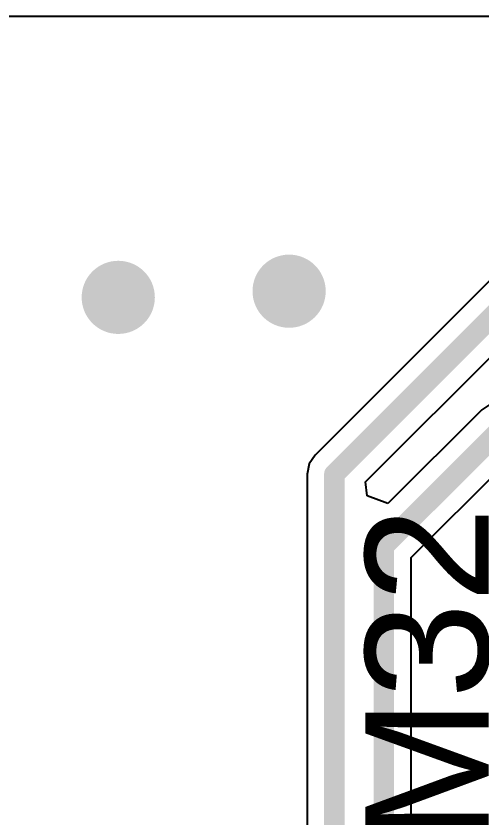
# Model space of a CAD drawing. Header units: inches. Extents: x 2.95 to 6.74, y 1.23 to 4.83.
# Drawn here: x 3.6613 to 3.8877, y 4.127 to 4.5167 of the extents above; entities that cross this region are included whole.
import ezdxf

# ---------------------------------------------------------------- set-up
doc = ezdxf.new("R2010")
doc.units = ezdxf.units.IN
doc.header["$MEASUREMENT"] = 0
for name, color, linetype in [('Bottom Layer', 5, 'Continuous'), ('Bottom Solder', 6, 'Continuous'), ('PWR', 16, 'Continuous'), ('Top Layer', 1, 'Continuous'), ('Top Overlay', 2, 'Continuous'), ('Top Solder', 216, 'Continuous'), ('Via Holes', 16, 'Continuous')]:
    doc.layers.add(name, color=color, linetype=linetype)
doc.styles.add('Arial', font='', dxfattribs={"height": 0.2})
doc.styles.get('Arial').set_extended_font_data('Arial')

msp = doc.modelspace()

# ---------------------------------------------------------------- hatches: boundary and pattern name
at = {"layer": 'Bottom Layer'}
h = msp.add_hatch(color=5, dxfattribs=at)
edge = h.paths.add_edge_path()
edge.add_arc((3.711, 4.38), 0.01378, 0, 360)
h = msp.add_hatch(color=5, dxfattribs=at)
edge = h.paths.add_edge_path()
edge.add_arc((3.794, 4.383), 0.01378, 0, 360)
at = {"layer": 'Bottom Solder'}
h = msp.add_hatch(color=6, dxfattribs=at)
edge = h.paths.add_edge_path()
edge.add_arc((3.794, 4.383), 0.01778, 0, 360)
h = msp.add_hatch(color=6, dxfattribs=at)
edge = h.paths.add_edge_path()
edge.add_arc((3.711, 4.38), 0.01778, 0, 360)
at = {"layer": 'PWR'}
h = msp.add_hatch(color=16, dxfattribs=at)
edge = h.paths.add_edge_path()
edge.add_arc((3.794, 4.383), 0.01591, 0, 360)
h = msp.add_hatch(color=16, dxfattribs=at)
edge = h.paths.add_edge_path()
edge.add_arc((3.711, 4.38), 0.01591, 0, 360)
at = {"layer": 'Top Layer'}
h = msp.add_hatch(color=1, dxfattribs=at)
edge = h.paths.add_edge_path()
edge.add_arc((3.711, 4.38), 0.01378, 0, 360)
h = msp.add_hatch(color=1, dxfattribs=at)
edge = h.paths.add_edge_path()
edge.add_arc((3.794, 4.383), 0.01378, 0, 360)
at = {"layer": 'Top Solder'}
h = msp.add_hatch(color=216, dxfattribs=at)
edge = h.paths.add_edge_path()
edge.add_arc((3.794, 4.383), 0.01778, 0, 360)
h = msp.add_hatch(color=216, dxfattribs=at)
edge = h.paths.add_edge_path()
edge.add_arc((3.711, 4.38), 0.01778, 0, 360)
at = {"layer": 'Via Holes'}
h = msp.add_hatch(color=7, dxfattribs=at)
edge = h.paths.add_edge_path()
edge.add_arc((3.711, 4.38), 0.00591, 0, 360)
h = msp.add_hatch(color=7, dxfattribs=at)
edge = h.paths.add_edge_path()
edge.add_arc((3.794, 4.383), 0.00591, 0, 360)

# ---------------------------------------------------------------- linework, layer by layer
at = {"layer": 'Bottom Layer'}
for p, q in [((3.93641, 4.43315), (3.80663, 4.30337)), ((3.83113, 4.29038), (3.94188, 4.40114)), ((3.89193, 4.32825), (3.88763, 4.32537)), ((3.88763, 4.32537), (3.84199, 4.27974)), ((3.80663, 4.30337), (3.80375, 4.29907)), ((3.85325, 4.25351), (3.90249, 4.30275)), ((3.80375, 4.29907), (3.80275, 4.294)), ((3.80275, 4.294), (3.80275, 2.58798)), ((3.83197, 4.28356), (3.83113, 4.29038)), ((3.84199, 4.27974), (3.83197, 4.28356)), ((3.85325, 2.529), (3.85325, 4.25351))]:
    msp.add_line(p, q, dxfattribs=at)
for points in [[(3.816, 4.294, 0.01, 0.01, 0), (3.94578, 4.42378, 0.01, 0.01, 0)], [(3.84, 4.259, 0.01, 0.01, 0), (3.897, 4.316, 0.01, 0.01, 0)], [(3.816, 2.539, 0.01, 0.01, 0), (3.816, 4.294, 0.01, 0.01, 0)], [(3.84, 2.529, 0.01, 0.01, 0), (3.84, 4.259, 0.01, 0.01, 0)]]:
    msp.add_lwpolyline(points, format="xyseb", dxfattribs=at)
for points in [[(3.8135, 4.294, 0.005, 0.005, 1), (3.8185, 4.294, 0.005, 0.005, 1)], [(3.8135, 4.294, 0.005, 0.005, 1), (3.8185, 4.294, 0.005, 0.005, 1)], [(3.8375, 4.259, 0.005, 0.005, 1), (3.8425, 4.259, 0.005, 0.005, 1)], [(3.8375, 4.259, 0.005, 0.005, 1), (3.8425, 4.259, 0.005, 0.005, 1)]]:
    msp.add_lwpolyline(points, format="xyseb", close=True, dxfattribs=at)
at = {"layer": 'Top Layer'}
msp.add_line((3.42335, 4.51675), (4.02615, 4.51675), dxfattribs=at)

# ---------------------------------------------------------------- texts
at = {"layer": 'Top Overlay', "style": 'Arial'}
msp.add_text('STM32', height=0.06, rotation=90, dxfattribs=at).set_placement((3.89099, 4.00805))

doc.saveas('drawing.dxf')
